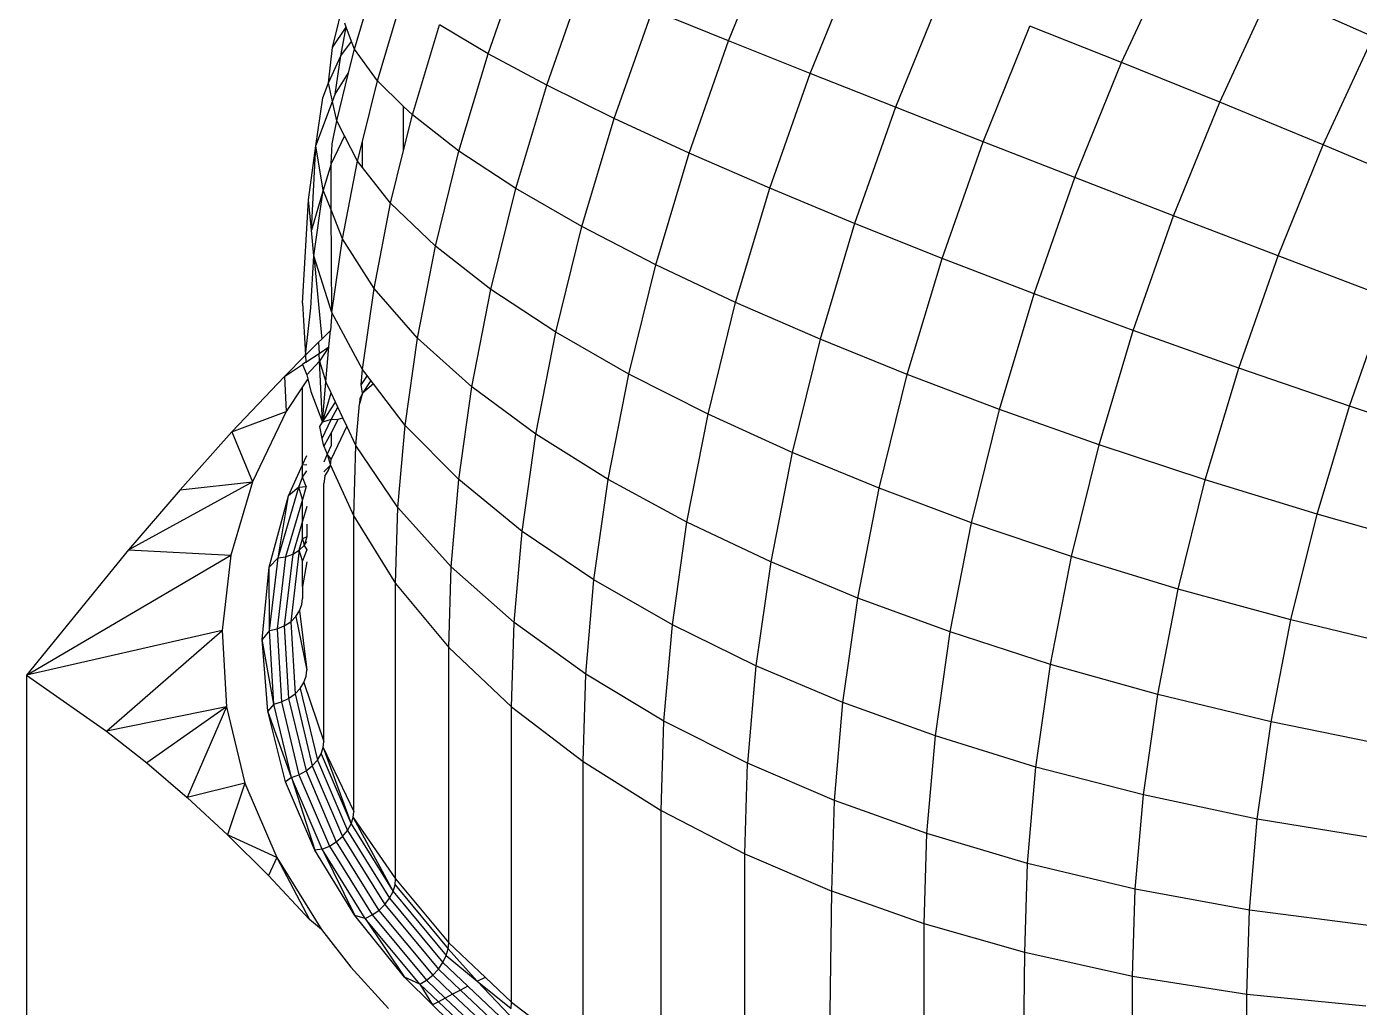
# Model space of a CAD drawing. Header units: millimetres. Extents: x 153 to 4750, y 92 to 3343.
# Drawn here: x 4256.16 to 4264.44, y 1673.52 to 1679.62 of the extents above; entities that cross this region are included whole.
import ezdxf

# ---------------------------------------------------------------- set-up
doc = ezdxf.new("R2010")
doc.units = ezdxf.units.MM

msp = doc.modelspace()

# ---------------------------------------------------------------- linework, layer by layer
for p, q in [((4260.5213, 1679.5271), (4260.8015, 1680.2179)), ((4259.0253, 1679.4464), (4259.2389, 1680.0542)), ((4262.9645, 1679.393), (4263.2865, 1680.0895)), ((4261.0282, 1679.3243), (4261.3148, 1680.0308)), ((4258.1949, 1679.4754), (4258.331, 1679.9306)), ((4259.3904, 1679.2508), (4259.6171, 1679.8958)), ((4258.0592, 1679.4861), (4258.1394, 1679.8109)), ((4258.3377, 1679.2786), (4258.4903, 1679.7893)), ((4261.8489, 1679.8297), (4261.5586, 1679.114)), ((4263.5739, 1679.1465), (4263.8918, 1679.8341)), ((4264.5285, 1679.553), (4263.8918, 1679.8341)), ((4259.8103, 1679.0437), (4260.0476, 1679.7189)), ((4260.5213, 1679.5271), (4260.0476, 1679.7189)), ((4258.1443, 1679.6126), (4258.1349, 1679.638)), ((4258.5555, 1679.0663), (4258.7231, 1679.627)), ((4259.0253, 1679.4464), (4258.7231, 1679.627)), ((4258.0592, 1679.4861), (4258.1443, 1679.6126)), ((4258.1095, 1679.434), (4258.1443, 1679.6126)), ((4258.1769, 1679.5242), (4258.1443, 1679.6126)), ((4262.1032, 1678.9001), (4262.3947, 1679.6186)), ((4262.9645, 1679.393), (4262.3947, 1679.6186)), ((4264.2177, 1678.8807), (4264.5285, 1679.553)), ((4258.0335, 1679.2666), (4258.0592, 1679.4861)), ((4258.1095, 1679.434), (4258.1769, 1679.5242)), ((4258.1583, 1679.3273), (4258.1949, 1679.4754)), ((4258.1949, 1679.4754), (4258.1769, 1679.5242)), ((4258.3377, 1679.2786), (4258.1949, 1679.4754)), ((4260.2759, 1678.829), (4260.5213, 1679.5271)), ((4261.0282, 1679.3243), (4260.5213, 1679.5271)), ((4258.0335, 1679.2666), (4258.1095, 1679.434)), ((4258.0755, 1679.1951), (4258.1095, 1679.434)), ((4258.8446, 1678.8419), (4259.0253, 1679.4464)), ((4259.3904, 1679.2508), (4259.0253, 1679.4464)), ((4262.6742, 1678.6774), (4262.9645, 1679.393)), ((4263.5739, 1679.1465), (4262.9645, 1679.393)), ((4258.0755, 1679.1951), (4258.1583, 1679.3273)), ((4258.0848, 1679.0296), (4258.1583, 1679.3273)), ((4260.7772, 1678.6102), (4261.0282, 1679.3243)), ((4261.5586, 1679.114), (4261.0282, 1679.3243)), ((4257.9981, 1679.1726), (4258.0335, 1679.2666)), ((4258.0587, 1679.1502), (4258.0335, 1679.2666)), ((4258.2446, 1678.9021), (4258.3377, 1679.2786)), ((4258.5008, 1679.1196), (4258.3377, 1679.2786)), ((4259.1986, 1678.6093), (4259.3904, 1679.2508)), ((4259.8103, 1679.0437), (4259.3904, 1679.2508)), ((4257.9558, 1678.8744), (4257.9981, 1679.1726)), ((4257.9558, 1678.8744), (4258.0587, 1679.1502)), ((4258.0587, 1679.1502), (4258.0755, 1679.1951)), ((4258.0848, 1679.0296), (4258.0587, 1679.1502)), ((4263.2873, 1678.4399), (4263.5739, 1679.1465)), ((4264.2177, 1678.8807), (4263.5739, 1679.1465)), ((4258.5008, 1678.8449), (4258.5008, 1679.1196)), ((4258.5555, 1679.0663), (4258.5008, 1679.1196)), ((4258.5008, 1678.8449), (4258.5555, 1679.0663)), ((4258.8446, 1678.8419), (4258.5555, 1679.0663)), ((4259.6096, 1678.3723), (4259.8103, 1679.0437)), ((4260.2759, 1678.829), (4259.8103, 1679.0437)), ((4261.5586, 1679.114), (4261.3045, 1678.3908)), ((4262.1032, 1678.9001), (4261.5586, 1679.114)), ((4258.0571, 1678.8874), (4258.0848, 1679.0296)), ((4258.1325, 1678.937), (4258.0848, 1679.0296)), ((4257.9103, 1678.5379), (4257.9558, 1678.8744)), ((4257.9279, 1678.3502), (4257.9558, 1678.8744)), ((4258.001, 1678.5995), (4257.9558, 1678.8744)), ((4258.1325, 1678.937), (4258.0496, 1678.7629)), ((4258.0496, 1678.7629), (4258.0571, 1678.8874)), ((4258.2141, 1678.7786), (4258.1325, 1678.937)), ((4258.2141, 1678.7786), (4258.2446, 1678.9021)), ((4258.2446, 1678.7398), (4258.2446, 1678.9021)), ((4261.848, 1678.1739), (4262.1032, 1678.9001)), ((4262.6742, 1678.6774), (4262.1032, 1678.9001)), ((4263.9375, 1678.1899), (4264.2177, 1678.8807)), ((4264.8886, 1678.598), (4264.2177, 1678.8807)), ((4258.4199, 1678.5172), (4258.5008, 1678.8449)), ((4258.6984, 1678.25), (4258.8446, 1678.8419)), ((4259.1986, 1678.6093), (4258.8446, 1678.8419)), ((4260.0684, 1678.1347), (4260.2759, 1678.829)), ((4260.7772, 1678.6102), (4260.2759, 1678.829)), ((4258.0496, 1678.7629), (4258.001, 1678.5995)), ((4258.0496, 1678.4754), (4258.0496, 1678.7629)), ((4258.12, 1678.296), (4258.2141, 1678.7786)), ((4258.2446, 1678.7398), (4258.2141, 1678.7786)), ((4258.4199, 1678.5172), (4258.2446, 1678.7398)), ((4262.42, 1677.9542), (4262.6742, 1678.6774)), ((4263.2873, 1678.4399), (4262.6742, 1678.6774)), ((4258.001, 1678.5995), (4257.9279, 1678.3502)), ((4257.9429, 1678.1903), (4258.001, 1678.5995)), ((4258.0496, 1678.4754), (4258.001, 1678.5995)), ((4259.0434, 1677.981), (4259.1986, 1678.6093)), ((4259.6096, 1678.3723), (4259.1986, 1678.6093)), ((4260.5649, 1677.9001), (4260.7772, 1678.6102)), ((4261.3045, 1678.3908), (4260.7772, 1678.6102)), ((4257.8718, 1677.8954), (4257.9103, 1678.5379)), ((4257.9279, 1678.3502), (4257.9103, 1678.5379)), ((4258.12, 1678.296), (4258.0496, 1678.4754)), ((4258.0548, 1677.837), (4258.0496, 1678.4754)), ((4258.3166, 1677.9875), (4258.4199, 1678.5172)), ((4258.6984, 1678.25), (4258.4199, 1678.5172)), ((4261.3045, 1678.3908), (4261.0895, 1677.6716)), ((4261.848, 1678.1739), (4261.3045, 1678.3908)), ((4263.0364, 1677.7259), (4263.2873, 1678.4399)), ((4263.9375, 1678.1899), (4263.2873, 1678.4399)), ((4257.9429, 1678.1903), (4257.9279, 1678.3502)), ((4258.0548, 1677.837), (4258.12, 1678.296)), ((4258.3166, 1677.9875), (4258.12, 1678.296)), ((4259.4472, 1677.7147), (4259.6096, 1678.3723)), ((4260.0684, 1678.1347), (4259.6096, 1678.3723)), ((4258.5871, 1677.6788), (4258.6984, 1678.25)), ((4259.0434, 1677.981), (4258.6984, 1678.25)), ((4257.9235, 1677.8658), (4257.9429, 1678.1903)), ((4258.0548, 1677.837), (4257.9429, 1678.1903)), ((4257.9429, 1678.1903), (4257.9919, 1677.6729)), ((4259.9004, 1677.4547), (4260.0684, 1678.1347)), ((4260.5649, 1677.9001), (4260.0684, 1678.1347)), ((4261.6321, 1677.4517), (4261.848, 1678.1739)), ((4262.42, 1677.9542), (4261.848, 1678.1739)), ((4263.6921, 1677.4917), (4263.9375, 1678.1899)), ((4264.6177, 1677.93), (4263.9375, 1678.1899)), ((4258.245, 1677.4834), (4258.3166, 1677.9875)), ((4258.5871, 1677.6788), (4258.3166, 1677.9875)), ((4258.9253, 1677.3748), (4259.0434, 1677.981)), ((4259.4472, 1677.7147), (4259.0434, 1677.981)), ((4257.8718, 1677.8954), (4257.8913, 1677.5721)), ((4260.3932, 1677.2046), (4260.5649, 1677.9001)), ((4261.0895, 1677.6716), (4260.5649, 1677.9001)), ((4262.205, 1677.2349), (4262.42, 1677.9542)), ((4263.0364, 1677.7259), (4262.42, 1677.9542)), ((4264.3803, 1677.2548), (4264.6177, 1677.93)), ((4257.8913, 1677.5721), (4257.9235, 1677.8658)), ((4258.0548, 1677.837), (4258.0452, 1677.7263)), ((4258.245, 1677.4834), (4258.0548, 1677.837)), ((4258.0452, 1677.7263), (4257.9919, 1677.6729)), ((4258.0363, 1677.6247), (4258.0452, 1677.7263)), ((4259.3235, 1677.0802), (4259.4472, 1677.7147)), ((4259.9004, 1677.4547), (4259.4472, 1677.7147)), ((4262.8241, 1677.0157), (4263.0364, 1677.7259)), ((4263.6921, 1677.4917), (4263.0364, 1677.7259)), ((4257.8913, 1677.5721), (4257.9712, 1677.6522)), ((4257.9919, 1677.6729), (4257.9712, 1677.6522)), ((4257.9712, 1677.6522), (4257.9748, 1677.5837)), ((4258.5099, 1677.1354), (4258.5871, 1677.6788)), ((4258.9253, 1677.3748), (4258.5871, 1677.6788)), ((4261.0895, 1677.6716), (4260.9155, 1676.9672)), ((4261.6321, 1677.4517), (4261.0895, 1677.6716)), ((4257.8913, 1677.5721), (4257.7601, 1677.4406)), ((4257.8913, 1677.5721), (4257.8938, 1677.5297)), ((4257.8938, 1677.5297), (4257.9748, 1677.5837)), ((4257.9748, 1677.5837), (4258.0363, 1677.6247)), ((4257.9773, 1677.5356), (4257.9748, 1677.5837)), ((4258.0363, 1677.6247), (4257.9773, 1677.5356)), ((4258.0172, 1677.4061), (4258.0363, 1677.6247)), ((4257.7601, 1677.4406), (4257.8718, 1677.515)), ((4257.8938, 1677.5297), (4257.8718, 1677.515)), ((4257.8718, 1677.515), (4257.8986, 1677.4503)), ((4257.9773, 1677.5356), (4257.8986, 1677.4503)), ((4257.9773, 1677.5356), (4258.0172, 1677.4061)), ((4257.9973, 1677.155), (4257.9773, 1677.5356)), ((4258.2368, 1677.3894), (4258.245, 1677.4834)), ((4258.2739, 1677.4455), (4258.245, 1677.4834)), ((4263.4846, 1676.7974), (4263.6921, 1677.4917)), ((4264.3803, 1677.2548), (4263.6921, 1677.4917)), ((4257.7601, 1677.4406), (4257.4337, 1677.0947)), ((4257.7601, 1677.4406), (4257.7695, 1677.2215)), ((4257.9045, 1677.4256), (4257.8718, 1677.3762)), ((4257.8986, 1677.4503), (4257.9045, 1677.4256)), ((4257.9045, 1677.4256), (4257.9235, 1677.3467)), ((4257.9973, 1677.155), (4258.0172, 1677.4061)), ((4258.0496, 1677.3372), (4258.0172, 1677.4061)), ((4258.2739, 1677.4455), (4258.2368, 1677.3894)), ((4258.2446, 1677.3356), (4258.2368, 1677.3894)), ((4258.2971, 1677.415), (4258.2446, 1677.3356)), ((4258.3137, 1677.3933), (4258.2446, 1677.3356)), ((4258.2971, 1677.415), (4258.2739, 1677.4455)), ((4258.3137, 1677.3933), (4258.2971, 1677.415)), ((4258.5099, 1677.1354), (4258.3137, 1677.3933)), ((4259.7725, 1676.7987), (4259.9004, 1677.4547)), ((4260.3932, 1677.2046), (4259.9004, 1677.4547)), ((4261.4574, 1676.7445), (4261.6321, 1677.4517)), ((4262.205, 1677.2349), (4261.6321, 1677.4517)), ((4257.8718, 1677.3762), (4257.7695, 1677.2215)), ((4257.8718, 1676.8893), (4257.8718, 1677.3762)), ((4257.9235, 1677.3467), (4257.9973, 1677.155)), ((4257.9973, 1677.155), (4258.0496, 1677.3372)), ((4258.077, 1677.2791), (4258.0496, 1677.3372)), ((4258.2446, 1677.3356), (4258.2263, 1677.2692)), ((4258.2293, 1677.3035), (4258.2263, 1677.2692)), ((4258.2446, 1677.3356), (4258.2293, 1677.3035)), ((4258.8434, 1676.7982), (4258.9253, 1677.3748)), ((4259.3235, 1677.0802), (4258.9253, 1677.3748)), ((4257.4337, 1677.0947), (4257.7695, 1677.2215)), ((4257.7695, 1677.2215), (4257.5616, 1676.7843)), ((4257.9973, 1677.155), (4258.077, 1677.2791)), ((4258.0503, 1677.1717), (4258.0911, 1677.2492)), ((4258.0911, 1677.2492), (4258.077, 1677.2791)), ((4258.123, 1677.1816), (4258.0911, 1677.2492)), ((4258.2037, 1677.0103), (4258.2263, 1677.2692)), ((4262.0311, 1676.5305), (4262.205, 1677.2349)), ((4262.8241, 1677.0157), (4262.205, 1677.2349)), ((4264.1796, 1676.5833), (4264.3803, 1677.2548)), ((4265.0927, 1677.0186), (4264.3803, 1677.2548)), ((4257.9798, 1677.1277), (4257.9973, 1677.155)), ((4257.994, 1677.0533), (4258.0503, 1677.1717)), ((4258.0503, 1677.1717), (4257.9973, 1677.155)), ((4258.0945, 1677.1743), (4258.0496, 1677.0902)), ((4258.0503, 1677.1717), (4258.0945, 1677.1743)), ((4258.0945, 1677.1743), (4258.123, 1677.1816)), ((4258.1471, 1677.1305), (4258.123, 1677.1816)), ((4258.4653, 1676.6254), (4258.5099, 1677.1354)), ((4258.8434, 1676.7982), (4258.5099, 1677.1354)), ((4260.2624, 1676.5337), (4260.3932, 1677.2046)), ((4260.9155, 1676.9672), (4260.3932, 1677.2046)), ((4257.4337, 1677.0947), (4257.1106, 1676.7348)), ((4257.4337, 1677.0947), (4257.5616, 1676.7843)), ((4257.994, 1677.0533), (4257.9798, 1677.1277)), ((4258.0051, 1677.0067), (4257.994, 1677.0533)), ((4258.0496, 1677.0902), (4258.0051, 1677.0067)), ((4258.1471, 1677.1305), (4258.0496, 1676.9258)), ((4258.0496, 1677.0902), (4258.0496, 1677.0112)), ((4258.2037, 1677.0103), (4258.1471, 1677.1305)), ((4259.2377, 1676.4765), (4259.3235, 1677.0802)), ((4259.7725, 1676.7987), (4259.3235, 1677.0802)), ((4258.0051, 1677.0067), (4258.0263, 1676.957)), ((4258.0496, 1677.0112), (4258.0263, 1676.957)), ((4258.1905, 1676.5719), (4258.2037, 1677.0103)), ((4258.4653, 1676.6254), (4258.2037, 1677.0103)), ((4262.6523, 1676.3203), (4262.8241, 1677.0157)), ((4263.4846, 1676.7974), (4262.8241, 1677.0157)), ((4257.7846, 1676.6967), (4257.8718, 1676.8893)), ((4257.8718, 1676.8893), (4257.8986, 1676.9483)), ((4257.8718, 1676.8893), (4257.8986, 1676.8917)), ((4257.8718, 1676.814), (4257.8718, 1676.8893)), ((4258.0263, 1676.957), (4258.0051, 1676.9078)), ((4258.0456, 1676.8891), (4258.0051, 1676.8473)), ((4258.0496, 1676.9258), (4258.0263, 1676.957)), ((4258.0263, 1676.957), (4258.0456, 1676.8891)), ((4258.0325, 1676.8528), (4258.0456, 1676.8891)), ((4258.0456, 1676.8891), (4258.0496, 1676.9258)), ((4258.0456, 1676.8891), (4258.1905, 1676.5719)), ((4260.9155, 1676.9672), (4260.783, 1676.2876)), ((4261.4574, 1676.7445), (4260.9155, 1676.9672)), ((4257.85, 1676.7506), (4257.8718, 1676.814)), ((4257.8718, 1676.814), (4257.8986, 1676.8527)), ((4257.8955, 1676.7558), (4257.8718, 1676.814)), ((4258.0099, 1676.8191), (4258.0051, 1676.7749)), ((4258.0099, 1676.8191), (4258.0325, 1676.8528)), ((4256.7904, 1676.3621), (4257.5616, 1676.7843)), ((4257.1106, 1676.7348), (4256.7904, 1676.3621)), ((4257.1106, 1676.7348), (4257.5616, 1676.7843)), ((4257.5616, 1676.7843), (4257.427, 1676.3281)), ((4257.7204, 1676.3113), (4257.85, 1676.7506)), ((4257.85, 1676.7506), (4257.7846, 1676.6967)), ((4257.85, 1676.7506), (4257.8955, 1676.7558)), ((4257.8718, 1676.6757), (4257.85, 1676.7506)), ((4257.8955, 1676.7558), (4257.8718, 1676.6757)), ((4258.0051, 1675.1696), (4258.0051, 1676.7749)), ((4258.7961, 1676.2569), (4258.8434, 1676.7982)), ((4259.2377, 1676.4765), (4258.8434, 1676.7982)), ((4259.6838, 1676.1745), (4259.7725, 1676.7987)), ((4260.2624, 1676.5337), (4259.7725, 1676.7987)), ((4261.3244, 1676.0621), (4261.4574, 1676.7445)), ((4262.0311, 1676.5305), (4261.4574, 1676.7445)), ((4263.3166, 1676.1175), (4263.4846, 1676.7974)), ((4264.1796, 1676.5833), (4263.4846, 1676.7974)), ((4257.664, 1676.2536), (4257.7846, 1676.6967)), ((4257.7204, 1676.3113), (4257.7846, 1676.6967)), ((4257.8718, 1676.6757), (4257.7666, 1676.319)), ((4257.8718, 1676.5409), (4257.8718, 1676.6757)), ((4257.8986, 1676.6316), (4257.8718, 1676.5409)), ((4258.1905, 1676.5719), (4258.4511, 1676.1527)), ((4258.1905, 1674.7348), (4258.1905, 1676.5719)), ((4258.4511, 1676.1527), (4258.4653, 1676.6254)), ((4258.7961, 1676.2569), (4258.4653, 1676.6254)), ((4264.0173, 1675.9257), (4264.1796, 1676.5833)), ((4264.9009, 1676.3771), (4264.1796, 1676.5833)), ((4257.8718, 1676.5409), (4257.8111, 1676.3349)), ((4257.8718, 1676.43), (4257.8718, 1676.5409)), ((4257.8986, 1676.5208), (4257.8986, 1676.442)), ((4259.1883, 1675.9099), (4259.2377, 1676.4765)), ((4259.6838, 1676.1745), (4259.2377, 1676.4765)), ((4260.1717, 1675.8953), (4260.2624, 1676.5337)), ((4260.783, 1676.2876), (4260.2624, 1676.5337)), ((4261.8986, 1675.8508), (4262.0311, 1676.5305)), ((4262.6523, 1676.3203), (4262.0311, 1676.5305)), ((4257.8508, 1676.3587), (4257.8718, 1676.43)), ((4257.8508, 1676.3587), (4257.883, 1676.3891)), ((4257.8986, 1676.442), (4257.8718, 1676.43)), ((4257.8718, 1676.43), (4257.883, 1676.3891)), ((4257.8986, 1676.442), (4257.883, 1676.3891)), ((4257.883, 1676.3891), (4257.8986, 1676.4128)), ((4257.883, 1676.3891), (4257.8986, 1676.3607)), ((4256.7904, 1676.3621), (4256.1572, 1675.5829)), ((4256.1572, 1675.5829), (4257.427, 1676.3281)), ((4256.7904, 1676.3621), (4257.427, 1676.3281)), ((4257.427, 1676.3281), (4257.3719, 1675.859)), ((4257.7204, 1676.3113), (4257.664, 1676.2536)), ((4257.6674, 1675.8596), (4257.7204, 1676.3113)), ((4257.7666, 1676.319), (4257.7139, 1675.8701)), ((4257.7204, 1676.3113), (4257.7666, 1676.319)), ((4257.8111, 1676.3349), (4257.7587, 1675.8886)), ((4257.7666, 1676.319), (4257.8111, 1676.3349)), ((4257.8508, 1676.3587), (4257.7986, 1675.9147)), ((4257.8111, 1676.3349), (4257.8508, 1676.3587)), ((4257.8718, 1676.294), (4257.8508, 1676.3587)), ((4257.8986, 1676.3607), (4257.8718, 1676.294)), ((4262.5216, 1675.6493), (4262.6523, 1676.3203)), ((4263.3166, 1676.1175), (4262.6523, 1676.3203)), ((4257.6209, 1675.805), (4257.664, 1676.2536)), ((4257.6674, 1675.8596), (4257.664, 1676.2536)), ((4257.8718, 1676.1327), (4257.8718, 1676.294)), ((4257.8986, 1676.2862), (4257.8718, 1676.1327)), ((4258.781, 1675.7552), (4258.7961, 1676.2569)), ((4259.1883, 1675.9099), (4258.7961, 1676.2569)), ((4260.783, 1676.2876), (4260.6912, 1675.641)), ((4261.3244, 1676.0621), (4260.783, 1676.2876)), ((4258.4511, 1676.1527), (4258.781, 1675.7552)), ((4258.4511, 1674.3155), (4258.4511, 1676.1527)), ((4259.6326, 1675.5887), (4259.6838, 1676.1745)), ((4260.1717, 1675.8953), (4259.6838, 1676.1745)), ((4257.8677, 1676.0212), (4257.8718, 1676.0583)), ((4257.8718, 1676.1327), (4257.8718, 1676.0583)), ((4261.2322, 1675.4129), (4261.3244, 1676.0621)), ((4261.8986, 1675.8508), (4261.3244, 1676.0621)), ((4263.1887, 1675.4614), (4263.3166, 1676.1175)), ((4264.0173, 1675.9257), (4263.3166, 1676.1175)), ((4257.8311, 1675.947), (4257.8543, 1675.9833)), ((4257.8543, 1675.9833), (4257.8677, 1676.0212)), ((4257.8543, 1675.9833), (4257.8986, 1675.6132)), ((4257.7587, 1675.8886), (4257.7986, 1675.9147)), ((4257.7986, 1675.9147), (4257.8311, 1675.947)), ((4257.7986, 1675.9147), (4257.8256, 1675.4652)), ((4257.8311, 1675.947), (4257.8986, 1675.6132)), ((4259.1724, 1675.3849), (4259.1883, 1675.9099)), ((4259.6326, 1675.5887), (4259.1883, 1675.9099)), ((4260.1194, 1675.2961), (4260.1717, 1675.8953)), ((4260.6912, 1675.641), (4260.1717, 1675.8953)), ((4263.8935, 1675.2912), (4264.0173, 1675.9257)), ((4264.7458, 1675.7489), (4264.0173, 1675.9257)), ((4257.3719, 1675.859), (4256.1572, 1675.5829)), ((4256.6536, 1675.2336), (4257.3719, 1675.859)), ((4257.3719, 1675.859), (4257.4004, 1675.3842)), ((4257.6674, 1675.8596), (4257.6209, 1675.805)), ((4257.6674, 1675.8596), (4257.7139, 1675.8701)), ((4257.6948, 1675.4023), (4257.6674, 1675.8596)), ((4257.7139, 1675.8701), (4257.7587, 1675.8886)), ((4257.7139, 1675.8701), (4257.7412, 1675.4155)), ((4257.7587, 1675.8886), (4257.7858, 1675.4367)), ((4261.8067, 1675.2043), (4261.8986, 1675.8508)), ((4262.5216, 1675.6493), (4261.8986, 1675.8508)), ((4257.6557, 1675.3577), (4257.6209, 1675.805)), ((4257.6948, 1675.4023), (4257.6209, 1675.805)), ((4258.781, 1675.7552), (4259.1724, 1675.3849)), ((4258.781, 1673.9181), (4258.781, 1675.7552)), ((4262.4309, 1675.0109), (4262.5216, 1675.6493)), ((4263.1887, 1675.4614), (4262.5216, 1675.6493)), ((4256.1572, 1675.5829), (4256.6536, 1675.2336)), ((4256.1572, 1675.5829), (4256.1572, 1671.4848)), ((4257.8811, 1675.5372), (4257.8944, 1675.5758)), ((4257.8944, 1675.5758), (4257.8986, 1675.6132)), ((4259.6163, 1675.0457), (4259.6326, 1675.5887)), ((4260.1194, 1675.2961), (4259.6326, 1675.5887)), ((4260.6912, 1675.641), (4260.6381, 1675.034)), ((4261.2322, 1675.4129), (4260.6912, 1675.641)), ((4257.8256, 1675.4652), (4257.858, 1675.4994)), ((4257.858, 1675.4994), (4257.8811, 1675.5372)), ((4257.858, 1675.4994), (4257.9651, 1675.0535)), ((4257.8811, 1675.5372), (4258.0051, 1675.1696)), ((4257.6948, 1675.4023), (4257.6557, 1675.3577)), ((4257.6948, 1675.4023), (4257.7412, 1675.4155)), ((4257.8043, 1674.9466), (4257.6948, 1675.4023)), ((4257.7412, 1675.4155), (4257.7858, 1675.4367)), ((4257.7412, 1675.4155), (4257.85, 1674.9626)), ((4257.7858, 1675.4367), (4257.8256, 1675.4652)), ((4257.7858, 1675.4367), (4257.894, 1674.9865)), ((4257.8256, 1675.4652), (4257.9332, 1675.0173)), ((4261.179, 1674.8035), (4261.2322, 1675.4129)), ((4261.8067, 1675.2043), (4261.2322, 1675.4129)), ((4263.1, 1674.8373), (4263.1887, 1675.4614)), ((4263.8935, 1675.2912), (4263.1887, 1675.4614)), ((4257.4004, 1675.3842), (4256.6536, 1675.2336)), ((4257.4004, 1675.3842), (4256.9034, 1675.0362)), ((4257.4004, 1675.3842), (4257.1543, 1674.8217)), ((4257.4004, 1675.3842), (4257.5141, 1674.9111)), ((4257.7664, 1674.9183), (4257.6557, 1675.3577)), ((4257.8043, 1674.9466), (4257.6557, 1675.3577)), ((4259.1724, 1675.3849), (4259.6163, 1675.0457)), ((4259.1724, 1673.5477), (4259.1724, 1675.3849)), ((4256.6536, 1675.2336), (4256.9034, 1675.0362)), ((4260.1026, 1674.7407), (4260.1194, 1675.2961)), ((4260.6381, 1675.034), (4260.1194, 1675.2961)), ((4263.8078, 1674.6876), (4263.8935, 1675.2912)), ((4264.6276, 1675.1427), (4263.8935, 1675.2912)), ((4258.001, 1675.132), (4258.0051, 1675.1696)), ((4261.7537, 1674.5974), (4261.8067, 1675.2043)), ((4262.4309, 1675.0109), (4261.8067, 1675.2043)), ((4257.9651, 1675.0535), (4257.9879, 1675.0926)), ((4257.9879, 1675.0926), (4258.001, 1675.132)), ((4257.9879, 1675.0926), (4258.1737, 1674.6567)), ((4258.001, 1675.132), (4258.1737, 1674.6567)), ((4258.001, 1675.132), (4258.1905, 1674.7348)), ((4256.9034, 1675.0362), (4257.1543, 1674.8217)), ((4257.85, 1674.9626), (4257.894, 1674.9865)), ((4257.894, 1674.9865), (4257.9332, 1675.0173)), ((4257.894, 1674.9865), (4258.0822, 1674.5451)), ((4257.9332, 1675.0173), (4257.9651, 1675.0535)), ((4257.9332, 1675.0173), (4258.1204, 1674.5782)), ((4257.9651, 1675.0535), (4258.1515, 1674.6163)), ((4259.6163, 1675.0457), (4260.1026, 1674.7407)), ((4259.6163, 1673.2086), (4259.6163, 1675.0457)), ((4260.6211, 1674.4716), (4260.6381, 1675.034)), ((4261.179, 1674.8035), (4260.6381, 1675.034)), ((4262.3785, 1674.4117), (4262.4309, 1675.0109)), ((4263.1, 1674.8373), (4262.4309, 1675.0109)), ((4257.5141, 1674.9111), (4257.1543, 1674.8217)), ((4257.5141, 1674.9111), (4257.4065, 1674.5886)), ((4257.5141, 1674.9111), (4257.7118, 1674.4473)), ((4257.8043, 1674.9466), (4257.7664, 1674.9183)), ((4257.9491, 1674.4929), (4257.7664, 1674.9183)), ((4257.8043, 1674.9466), (4257.85, 1674.9626)), ((4257.8043, 1674.9466), (4257.9491, 1674.4929)), ((4257.9947, 1674.5), (4257.8043, 1674.9466)), ((4257.85, 1674.9626), (4258.0392, 1674.5186)), ((4257.1543, 1674.8217), (4257.4065, 1674.5886)), ((4263.0488, 1674.2514), (4263.1, 1674.8373)), ((4263.8078, 1674.6876), (4263.1, 1674.8373)), ((4258.1865, 1674.697), (4258.1905, 1674.7348)), ((4260.1026, 1674.7407), (4260.6211, 1674.4716)), ((4260.1026, 1672.9036), (4260.1026, 1674.7407)), ((4261.1619, 1674.2387), (4261.179, 1674.8035)), ((4261.7537, 1674.5974), (4261.179, 1674.8035)), ((4258.1515, 1674.6163), (4258.1737, 1674.6567)), ((4258.1737, 1674.6567), (4258.1865, 1674.697)), ((4258.1737, 1674.6567), (4258.4349, 1674.2365)), ((4258.1865, 1674.697), (4258.4349, 1674.2365)), ((4258.1865, 1674.697), (4258.4511, 1674.3155)), ((4263.7583, 1674.121), (4263.8078, 1674.6876)), ((4264.5457, 1674.566), (4263.8078, 1674.6876)), ((4257.7118, 1674.4473), (4257.4065, 1674.5886)), ((4257.4065, 1674.5886), (4257.6603, 1674.3358)), ((4258.0822, 1674.5451), (4258.1204, 1674.5782)), ((4258.1204, 1674.5782), (4258.1515, 1674.6163)), ((4258.1204, 1674.5782), (4258.3835, 1674.1549)), ((4258.1515, 1674.6163), (4258.4135, 1674.1948)), ((4261.7368, 1674.0349), (4261.7537, 1674.5974)), ((4262.3785, 1674.4117), (4261.7537, 1674.5974)), ((4257.9947, 1674.5), (4257.9491, 1674.4929)), ((4258.198, 1674.0871), (4257.9491, 1674.4929)), ((4257.9947, 1674.5), (4258.0392, 1674.5186)), ((4257.9947, 1674.5), (4258.198, 1674.0871)), ((4258.2624, 1674.0693), (4257.9947, 1674.5)), ((4258.0392, 1674.5186), (4258.0822, 1674.5451)), ((4258.0392, 1674.5186), (4258.3053, 1674.0906)), ((4258.0822, 1674.5451), (4258.3466, 1674.1195)), ((4257.7118, 1674.4473), (4257.6603, 1674.3358)), ((4257.7118, 1674.4473), (4257.9898, 1674.0001)), ((4257.7118, 1674.4473), (4257.9154, 1674.0621)), ((4260.6211, 1674.4716), (4261.1619, 1674.2387)), ((4260.6211, 1672.6345), (4260.6211, 1674.4716)), ((4262.3618, 1673.8564), (4262.3785, 1674.4117)), ((4263.0488, 1674.2514), (4262.3785, 1674.4117)), ((4257.6603, 1674.3358), (4257.9154, 1674.0621)), ((4258.4135, 1674.1948), (4258.4349, 1674.2365)), ((4258.4349, 1674.2365), (4258.4472, 1674.2775)), ((4258.4349, 1674.2365), (4258.7655, 1673.8381)), ((4258.4472, 1674.2775), (4258.4511, 1674.3155)), ((4258.4472, 1674.2775), (4258.7772, 1673.8798)), ((4258.4511, 1674.3155), (4258.781, 1673.9181)), ((4261.1367, 1672.4125), (4261.1619, 1674.2387)), ((4261.7368, 1674.0349), (4261.1619, 1674.2387)), ((4263.0325, 1673.7085), (4263.0488, 1674.2514)), ((4263.7583, 1674.121), (4263.0488, 1674.2514)), ((4258.3466, 1674.1195), (4258.3835, 1674.1549)), ((4258.3835, 1674.1549), (4258.4135, 1674.1948)), ((4258.3835, 1674.1549), (4258.7167, 1673.7536)), ((4258.4135, 1674.1948), (4258.7451, 1673.7952)), ((4258.5065, 1673.7043), (4258.198, 1674.0871)), ((4258.2624, 1674.0693), (4258.198, 1674.0871)), ((4258.2624, 1674.0693), (4258.3053, 1674.0906)), ((4258.2624, 1674.0693), (4258.5065, 1673.7043)), ((4258.6013, 1673.661), (4258.2624, 1674.0693)), ((4258.3053, 1674.0906), (4258.3466, 1674.1195)), ((4258.3053, 1674.0906), (4258.6422, 1673.6847)), ((4258.3466, 1674.1195), (4258.6815, 1673.716)), ((4263.7425, 1673.5959), (4263.7583, 1674.121)), ((4264.4984, 1674.0247), (4263.7583, 1674.121)), ((4257.9898, 1674.0001), (4257.9154, 1674.0621)), ((4257.9898, 1674.0001), (4258.172, 1673.7667)), ((4261.7368, 1672.1978), (4261.7368, 1674.0349)), ((4262.3618, 1673.8564), (4261.7368, 1674.0349)), ((4258.7772, 1673.8798), (4258.781, 1673.9181)), ((4258.781, 1673.9181), (4259.0094, 1673.702)), ((4258.7451, 1673.7952), (4258.7655, 1673.8381)), ((4258.7655, 1673.8381), (4258.7772, 1673.8798)), ((4258.7655, 1673.8381), (4258.9574, 1673.6793)), ((4258.7772, 1673.8798), (4258.9574, 1673.6793)), ((4262.3458, 1672.0238), (4262.3618, 1673.8564)), ((4263.0325, 1673.7085), (4262.3618, 1673.8564)), ((4258.172, 1673.7667), (4258.406, 1673.509)), ((4258.6815, 1673.716), (4258.7167, 1673.7536)), ((4258.7167, 1673.7536), (4258.7451, 1673.7952)), ((4258.7167, 1673.7536), (4258.8535, 1673.6241)), ((4258.7451, 1673.7952), (4258.8999, 1673.6488)), ((4258.6013, 1673.661), (4258.5065, 1673.7043)), ((4258.6811, 1673.5325), (4258.5065, 1673.7043)), ((4258.6013, 1673.661), (4258.6422, 1673.6847)), ((4258.6013, 1673.661), (4258.6811, 1673.5325)), ((4258.717, 1673.5515), (4258.6013, 1673.661)), ((4258.6422, 1673.6847), (4258.6815, 1673.716)), ((4258.6422, 1673.6847), (4258.7592, 1673.574)), ((4258.6815, 1673.716), (4258.8056, 1673.5986)), ((4259.0094, 1673.702), (4258.9574, 1673.6793)), ((4258.9574, 1673.6793), (4259.169, 1673.5092)), ((4258.9574, 1673.6793), (4259.158, 1673.4669)), ((4259.0094, 1673.702), (4259.1724, 1673.5477)), ((4263.0325, 1671.8714), (4263.0325, 1673.7085)), ((4263.7425, 1673.5959), (4263.0325, 1673.7085)), ((4258.7592, 1673.574), (4258.717, 1673.5515)), ((4258.8056, 1673.5986), (4258.7592, 1673.574)), ((4258.7592, 1673.574), (4259.0419, 1673.3066)), ((4258.8535, 1673.6241), (4258.8056, 1673.5986)), ((4258.8056, 1673.5986), (4259.0789, 1673.3401)), ((4258.8999, 1673.6488), (4258.8535, 1673.6241)), ((4258.8535, 1673.6241), (4259.1119, 1673.3796)), ((4258.8999, 1673.6488), (4259.1388, 1673.4228)), ((4263.7425, 1671.7588), (4263.7425, 1673.5959)), ((4264.4833, 1673.5231), (4263.7425, 1673.5959)), ((4258.717, 1673.5515), (4258.6811, 1673.5325)), ((4258.8812, 1673.3356), (4258.6811, 1673.5325)), ((4259.0034, 1673.2805), (4258.717, 1673.5515)), ((4259.169, 1673.5092), (4259.1724, 1673.5477)), ((4259.1724, 1673.5477), (4259.6163, 1673.2086))]:
    msp.add_line(p, q)

doc.saveas('drawing.dxf')
